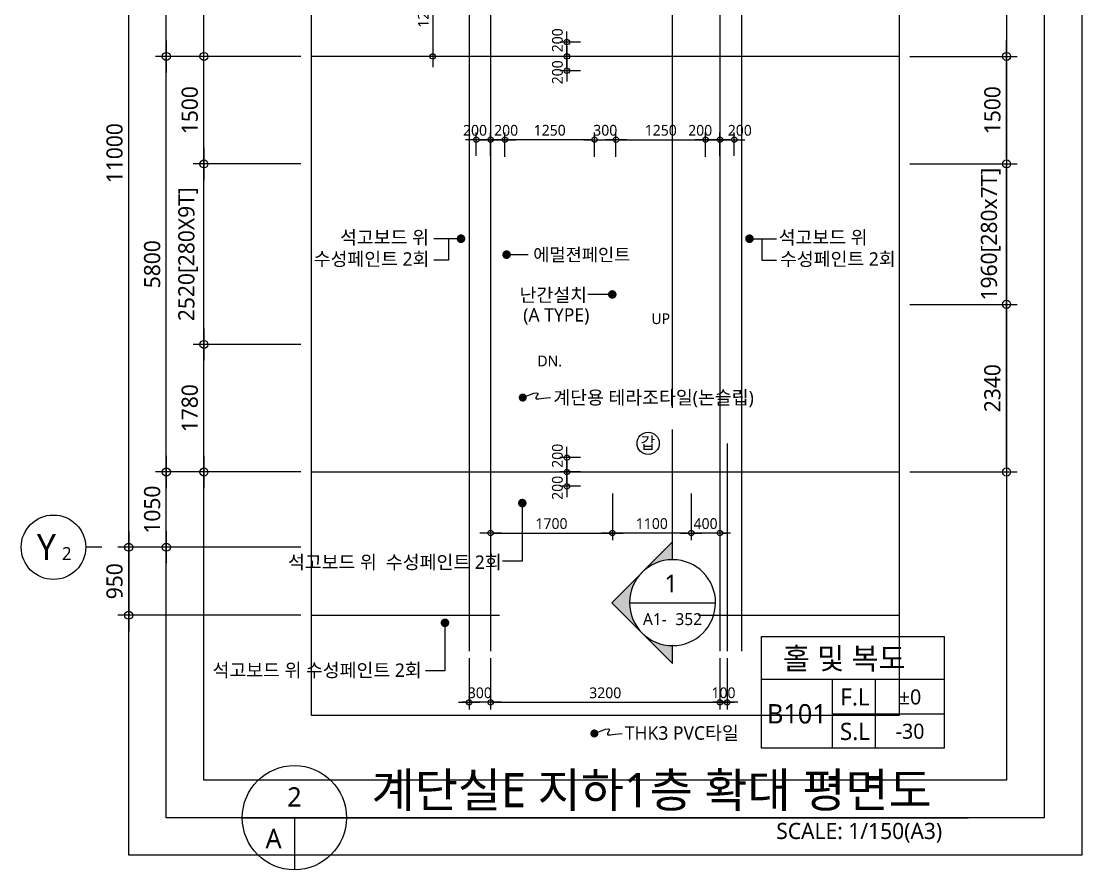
# Model space of a CAD drawing. Header units: millimetres. Extents: x -27104 to 125781, y -3376 to 46996.
# Drawn here: x 20550 to 35350, y 20810 to 32655 of the extents above; entities that cross this region are included whole.
import ezdxf
from ezdxf.enums import TextEntityAlignment as Align

# ---------------------------------------------------------------- set-up
doc = ezdxf.new("R2010")
doc.units = ezdxf.units.MM
doc.header["$LTSCALE"] = 100
doc.header["$MEASUREMENT"] = 0
doc.header["$PDSIZE"] = -10
doc.linetypes.add('CEN', pattern=[62, 60, -1, 0, -1])
doc.layers.get('0').update_dxf_attribs({"linetype": 'CONTINUOUS'})
doc.layers.get('Defpoints').update_dxf_attribs({"color": 171, "linetype": 'CONTINUOUS'})
for name, color, linetype in [('CEN(ST)', 1, 'CEN'), ('LED', 7, 'CONTINUOUS'), ('NDIM', 7, 'CONTINUOUS'), ('SYM', 7, 'CONTINUOUS'), ('SYM(AXIS)', 7, 'CONTINUOUS'), ('TEXT', 3, 'CONTINUOUS'), ('TEXT(AXIS)', 2, 'CONTINUOUS'), ('TEXT(MIN)', 7, 'CONTINUOUS'), ('TEXT(NOTE小)', 1, 'CONTINUOUS'), ('TEXT(노트)', 7, 'CONTINUOUS'), ('TEXT(실명)', 3, 'CONTINUOUS'), ('TEXT-기입', 6, 'CONTINUOUS'), ('TITLE', 7, 'CONTINUOUS')]:
    doc.layers.add(name, color=color, linetype=linetype)
doc.styles.add('CGS', font='cgse', dxfattribs={"bigfont": 'cgs'})
doc.styles.add('나눔바른고딕', font='NanumBarunGothic.ttf')
doc.dimstyles.new('NDIM 1200', dxfattribs={"dimscale": 75, "dimtxt": 3, "dimasz": 1, "dimexe": 2, "dimexo": 2, "dimgap": 1, "dimtad": 1, "dimdec": 0, "dimdsep": 46, "dimtxsty": 'CGS', "dimblk": 'DOT0', "dimcen": 1, "dimdle": 8, "dimclrd": 256, "dimclre": 256, "dimclrt": 256, "dimadec": 0, "dimazin": 0, "dimtfac": 1, "dimtdec": 0, "dimtix": 1, "dimtmove": 2, "dimatfit": 3, "dimldrblk": 'DOT0', "dimfxl": 1, "dimtolj": 1, "dimtzin": 0, "dimlwd": -1, "dimlwe": -1, "dimarcsym": 0})

# ---------------------------------------------------------------- blocks, each defined once
blk = doc.blocks.new('갑종방화문표기')
at = {"layer": 'TEXT(NOTE小)'}
blk.add_circle((0, 0), 150, dxfattribs=at)
at = {"layer": 'TEXT(NOTE小)', "style": '나눔바른고딕'}
blk.add_text('갑', height=160, dxfattribs=at).set_placement((-3, 7), align=Align.MIDDLE_CENTER)
blk = doc.blocks.new('DOT0')
blk.add_line((-3, 0), (3, 0))
at = {"color": 6}
blk.add_circle((0, 0), 0.75, dxfattribs=at)
blk = doc.blocks.new('*D48')
at = {"layer": 'Defpoints', "color": 0, "ltscale": 0.4, "transparency": 16777216}
for p in [(32800, 28703), (34300, 28703), (32800, 26363)]:
    blk.add_point(p, dxfattribs=at)
at = {"layer": 'NDIM', "ltscale": 0.4, "transparency": 16777216}
for p, q in [((32950, 28703), (34450, 28703)), ((34300, 26438), (34300, 28628)), ((32950, 26363), (34450, 26363))]:
    blk.add_line(p, q, dxfattribs=at)
at = {"layer": 'NDIM', "ltscale": 0.4, "transparency": 16777216, "xscale": 75, "yscale": 75, "zscale": 75}
for p, rotation in [((34300, 28703), 90), ((34300, 26363), 270)]:
    blk.add_blockref('DOT0', p, dxfattribs=dict(at, rotation=rotation))
at = {"layer": 'NDIM', "ltscale": 0.4, "transparency": 16777216, "insert": (34103, 27533), "char_height": 225, "attachment_point": 5, "rotation": 90, "style": '나눔바른고딕'}
blk.add_mtext('\\A1;2340', dxfattribs=at)
blk = doc.blocks.new('*D49')
at = {"layer": 'Defpoints', "color": 0, "ltscale": 0.4, "transparency": 16777216}
for p in [(32800, 30663), (34300, 30663), (32800, 28703)]:
    blk.add_point(p, dxfattribs=at)
at = {"layer": 'NDIM', "ltscale": 0.4, "transparency": 16777216}
for p, q in [((34300, 30738), (34300, 30813)), ((32950, 30663), (34450, 30663)), ((34300, 28703), (34300, 30663)), ((32950, 28703), (34450, 28703)), ((34300, 28628), (34300, 28553))]:
    blk.add_line(p, q, dxfattribs=at)
at = {"layer": 'NDIM', "ltscale": 0.4, "transparency": 16777216, "xscale": 75, "yscale": 75, "zscale": 75}
for p, rotation in [((34300, 30663), 270), ((34300, 28703), 90)]:
    blk.add_blockref('DOT0', p, dxfattribs=dict(at, rotation=rotation))
at = {"layer": 'NDIM', "ltscale": 0.4, "transparency": 16777216, "insert": (34079, 29683), "char_height": 225, "attachment_point": 5, "rotation": 90, "style": '나눔바른고딕'}
blk.add_mtext('\\A1;1960[280x7T]', dxfattribs=at)
blk = doc.blocks.new('*D50')
at = {"layer": 'Defpoints', "color": 0, "ltscale": 0.4, "transparency": 16777216}
for p in [(32800, 32163), (34300, 32163), (32800, 30663)]:
    blk.add_point(p, dxfattribs=at)
at = {"layer": 'NDIM', "ltscale": 0.4, "transparency": 16777216}
for p, q in [((32950, 32163), (34450, 32163)), ((34300, 30738), (34300, 32088)), ((32950, 30663), (34450, 30663))]:
    blk.add_line(p, q, dxfattribs=at)
at = {"layer": 'NDIM', "ltscale": 0.4, "transparency": 16777216, "xscale": 75, "yscale": 75, "zscale": 75}
for p, rotation in [((34300, 32163), 90), ((34300, 30663), 270)]:
    blk.add_blockref('DOT0', p, dxfattribs=dict(at, rotation=rotation))
at = {"layer": 'NDIM', "ltscale": 0.4, "transparency": 16777216, "insert": (34103, 31413), "char_height": 225, "attachment_point": 5, "rotation": 90, "style": '나눔바른고딕'}
blk.add_mtext('\\A1;1500', dxfattribs=at)
blk = doc.blocks.new('A$C2F20087E')
at = {"layer": 'SYM(AXIS)'}
blk.add_line((600, 0), (600, 300), dxfattribs=at)
blk.add_circle((600, 900), 600, dxfattribs=at)
blk = doc.blocks.new('*D57')
at = {"layer": 'Defpoints', "color": 0, "ltscale": 0.4, "transparency": 16777216}
for p in [(22575, 32163), (24600, 32163), (24600, 26363)]:
    blk.add_point(p, dxfattribs=at)
at = {"layer": 'NDIM', "ltscale": 0.4, "transparency": 16777216}
for p, q in [((24450, 32163), (22425, 32163)), ((22575, 26438), (22575, 32088)), ((24450, 26363), (22425, 26363))]:
    blk.add_line(p, q, dxfattribs=at)
at = {"layer": 'NDIM', "ltscale": 0.4, "transparency": 16777216, "xscale": 75, "yscale": 75, "zscale": 75}
for p, rotation in [((22575, 32163), 90), ((22575, 26363), 270)]:
    blk.add_blockref('DOT0', p, dxfattribs=dict(at, rotation=rotation))
at = {"layer": 'NDIM', "ltscale": 0.4, "transparency": 16777216, "insert": (22378, 29263), "char_height": 225, "attachment_point": 5, "rotation": 90, "style": '나눔바른고딕'}
blk.add_mtext('\\A1;5800', dxfattribs=at)
blk = doc.blocks.new('*D58')
at = {"layer": 'Defpoints', "color": 0, "ltscale": 0.4, "transparency": 16777216}
for p in [(22575, 26363), (24600, 26363), (24600, 25313)]:
    blk.add_point(p, dxfattribs=at)
at = {"layer": 'NDIM', "ltscale": 0.4, "transparency": 16777216}
for p, q in [((24450, 26363), (22425, 26363)), ((22575, 25388), (22575, 26288)), ((24450, 25313), (22425, 25313))]:
    blk.add_line(p, q, dxfattribs=at)
at = {"layer": 'NDIM', "ltscale": 0.4, "transparency": 16777216, "xscale": 75, "yscale": 75, "zscale": 75}
for p, rotation in [((22575, 26363), 90), ((22575, 25313), 270)]:
    blk.add_blockref('DOT0', p, dxfattribs=dict(at, rotation=rotation))
at = {"layer": 'NDIM', "ltscale": 0.4, "transparency": 16777216, "insert": (22378, 25838), "char_height": 225, "attachment_point": 5, "rotation": 90, "style": '나눔바른고딕'}
blk.add_mtext('\\A1;1050', dxfattribs=at)
blk = doc.blocks.new('*D54')
at = {"layer": 'Defpoints', "color": 0, "ltscale": 0.4, "transparency": 16777216}
for p in [(22575, 35413), (24600, 35413), (24600, 32163)]:
    blk.add_point(p, dxfattribs=at)
at = {"layer": 'NDIM', "ltscale": 0.4, "transparency": 16777216}
for p, q in [((24450, 35413), (22425, 35413)), ((22575, 32238), (22575, 35338)), ((24450, 32163), (22425, 32163))]:
    blk.add_line(p, q, dxfattribs=at)
at = {"layer": 'NDIM', "ltscale": 0.4, "transparency": 16777216, "xscale": 75, "yscale": 75, "zscale": 75}
for p, rotation in [((22575, 35413), 90), ((22575, 32163), 270)]:
    blk.add_blockref('DOT0', p, dxfattribs=dict(at, rotation=rotation))
at = {"layer": 'NDIM', "ltscale": 0.4, "transparency": 16777216, "insert": (22378, 33788), "char_height": 225, "attachment_point": 5, "rotation": 90, "style": '나눔바른고딕'}
blk.add_mtext('\\A1;3250', dxfattribs=at)
blk = doc.blocks.new('*D55')
at = {"layer": 'Defpoints', "color": 0, "ltscale": 0.4, "transparency": 16777216}
for p in [(22050, 36313), (24600, 36313), (24600, 25313)]:
    blk.add_point(p, dxfattribs=at)
at = {"layer": 'NDIM', "ltscale": 0.4, "transparency": 16777216}
for p, q in [((24450, 36313), (21900, 36313)), ((22050, 25388), (22050, 36238)), ((24450, 25313), (21900, 25313))]:
    blk.add_line(p, q, dxfattribs=at)
at = {"layer": 'NDIM', "ltscale": 0.4, "transparency": 16777216, "xscale": 75, "yscale": 75, "zscale": 75}
for p, rotation in [((22050, 36313), 90), ((22050, 25313), 270)]:
    blk.add_blockref('DOT0', p, dxfattribs=dict(at, rotation=rotation))
at = {"layer": 'NDIM', "ltscale": 0.4, "transparency": 16777216, "insert": (21853, 30813), "char_height": 225, "attachment_point": 5, "rotation": 90, "style": '나눔바른고딕'}
blk.add_mtext('\\A1;11000', dxfattribs=at)
blk = doc.blocks.new('*D51')
at = {"layer": 'Defpoints', "color": 0, "ltscale": 0.4, "transparency": 16777216}
for p in [(23100, 28143), (24600, 28143), (24600, 26363)]:
    blk.add_point(p, dxfattribs=at)
at = {"layer": 'NDIM', "ltscale": 0.4, "transparency": 16777216}
for p, q in [((24450, 28143), (22950, 28143)), ((23100, 26438), (23100, 28068)), ((24450, 26363), (22950, 26363))]:
    blk.add_line(p, q, dxfattribs=at)
at = {"layer": 'NDIM', "ltscale": 0.4, "transparency": 16777216, "xscale": 75, "yscale": 75, "zscale": 75}
for p, rotation in [((23100, 28143), 90), ((23100, 26363), 270)]:
    blk.add_blockref('DOT0', p, dxfattribs=dict(at, rotation=rotation))
at = {"layer": 'NDIM', "ltscale": 0.4, "transparency": 16777216, "insert": (22903, 27253), "char_height": 225, "attachment_point": 5, "rotation": 90, "style": '나눔바른고딕'}
blk.add_mtext('\\A1;1780', dxfattribs=at)
blk = doc.blocks.new('*D52')
at = {"layer": 'Defpoints', "color": 0, "ltscale": 0.4, "transparency": 16777216}
for p in [(23100, 30663), (24600, 30663), (24600, 28143)]:
    blk.add_point(p, dxfattribs=at)
at = {"layer": 'NDIM', "ltscale": 0.4, "transparency": 16777216}
for p, q in [((24450, 30663), (22950, 30663)), ((23100, 28218), (23100, 30588)), ((24450, 28143), (22950, 28143))]:
    blk.add_line(p, q, dxfattribs=at)
at = {"layer": 'NDIM', "ltscale": 0.4, "transparency": 16777216, "xscale": 75, "yscale": 75, "zscale": 75}
for p, rotation in [((23100, 30663), 90), ((23100, 28143), 270)]:
    blk.add_blockref('DOT0', p, dxfattribs=dict(at, rotation=rotation))
at = {"layer": 'NDIM', "ltscale": 0.4, "transparency": 16777216, "insert": (22879, 29403), "char_height": 225, "width": 705.92, "attachment_point": 5, "rotation": 90, "style": '나눔바른고딕'}
blk.add_mtext('\\A1;2520[280X9T]', dxfattribs=at)
blk = doc.blocks.new('*D53')
at = {"layer": 'Defpoints', "color": 0, "ltscale": 0.4, "transparency": 16777216}
for p in [(23100, 32163), (24600, 32163), (24600, 30663)]:
    blk.add_point(p, dxfattribs=at)
at = {"layer": 'NDIM', "ltscale": 0.4, "transparency": 16777216}
for p, q in [((24450, 32163), (22950, 32163)), ((23100, 30738), (23100, 32088)), ((24450, 30663), (22950, 30663))]:
    blk.add_line(p, q, dxfattribs=at)
at = {"layer": 'NDIM', "ltscale": 0.4, "transparency": 16777216, "xscale": 75, "yscale": 75, "zscale": 75}
for p, rotation in [((23100, 32163), 90), ((23100, 30663), 270)]:
    blk.add_blockref('DOT0', p, dxfattribs=dict(at, rotation=rotation))
at = {"layer": 'NDIM', "ltscale": 0.4, "transparency": 16777216, "insert": (22903, 31413), "char_height": 225, "attachment_point": 5, "rotation": 90, "style": '나눔바른고딕'}
blk.add_mtext('\\A1;1500', dxfattribs=at)
blk = doc.blocks.new('*D60')
at = {"layer": 'Defpoints', "color": 0, "ltscale": 0.4, "transparency": 16777216}
for p in [(24600, 25313), (22050, 24363), (24600, 24363)]:
    blk.add_point(p, dxfattribs=at)
at = {"layer": 'NDIM', "ltscale": 0.4, "transparency": 16777216}
for p, q in [((24450, 25313), (21900, 25313)), ((22050, 25238), (22050, 24438)), ((24450, 24363), (21900, 24363))]:
    blk.add_line(p, q, dxfattribs=at)
at = {"layer": 'NDIM', "ltscale": 0.4, "transparency": 16777216, "xscale": 75, "yscale": 75, "zscale": 75}
for p, rotation in [((22050, 25313), 90), ((22050, 24363), 270)]:
    blk.add_blockref('DOT0', p, dxfattribs=dict(at, rotation=rotation))
at = {"layer": 'NDIM', "ltscale": 0.4, "transparency": 16777216, "insert": (21853, 24838), "char_height": 225, "attachment_point": 5, "rotation": 90, "style": '나눔바른고딕'}
blk.add_mtext('\\A1;950', dxfattribs=at)
blk = doc.blocks.new('*D61')
at = {"layer": 'Defpoints', "color": 0, "ltscale": 0.4, "transparency": 16777216}
for p in [(28800, 26163), (29900, 26163), (28800, 25511)]:
    blk.add_point(p, dxfattribs=at)
at = {"layer": 'NDIM', "ltscale": 0.4, "transparency": 16777216}
for p, q in [((28800, 26063), (28800, 25411)), ((29900, 26063), (29900, 25411)), ((29850, 25511), (28850, 25511))]:
    blk.add_line(p, q, dxfattribs=at)
at = {"layer": 'NDIM', "ltscale": 0.4, "transparency": 16777216, "xscale": 50, "yscale": 50, "zscale": 50, "rotation": 180}
blk.add_blockref('DOT0', (28800, 25511), dxfattribs=at)
at = {"layer": 'NDIM', "ltscale": 0.4, "transparency": 16777216, "xscale": 50, "yscale": 50, "zscale": 50}
blk.add_blockref('DOT0', (29900, 25511), dxfattribs=at)
at = {"layer": 'NDIM', "ltscale": 0.4, "transparency": 16777216, "insert": (29350, 25642), "char_height": 150, "attachment_point": 5, "style": '나눔바른고딕'}
blk.add_mtext('\\A1;1100', dxfattribs=at)
blk = doc.blocks.new('*D62')
at = {"layer": 'Defpoints', "color": 0, "ltscale": 0.4, "transparency": 16777216}
for p in [(27100, 26163), (28800, 26163), (28800, 25511)]:
    blk.add_point(p, dxfattribs=at)
at = {"layer": 'NDIM', "ltscale": 0.4, "transparency": 16777216}
for p, q in [((27100, 26063), (27100, 25411)), ((28800, 26063), (28800, 25411)), ((27150, 25511), (28750, 25511))]:
    blk.add_line(p, q, dxfattribs=at)
at = {"layer": 'NDIM', "ltscale": 0.4, "transparency": 16777216, "xscale": 50, "yscale": 50, "zscale": 50, "rotation": 180}
blk.add_blockref('DOT0', (27100, 25511), dxfattribs=at)
at = {"layer": 'NDIM', "ltscale": 0.4, "transparency": 16777216, "xscale": 50, "yscale": 50, "zscale": 50}
blk.add_blockref('DOT0', (28800, 25511), dxfattribs=at)
at = {"layer": 'NDIM', "ltscale": 0.4, "transparency": 16777216, "insert": (27950, 25642), "char_height": 150, "attachment_point": 5, "style": '나눔바른고딕'}
blk.add_mtext('\\A1;1700', dxfattribs=at)
blk = doc.blocks.new('*D63')
at = {"layer": 'Defpoints', "color": 0, "ltscale": 0.4, "transparency": 16777216}
for p in [(29900, 26163), (30300, 26163), (29900, 25511)]:
    blk.add_point(p, dxfattribs=at)
at = {"layer": 'NDIM', "ltscale": 0.4, "transparency": 16777216}
for p, q in [((29900, 26063), (29900, 25411)), ((30300, 26063), (30300, 25411)), ((29850, 25511), (29800, 25511)), ((30300, 25511), (29900, 25511)), ((30350, 25511), (30400, 25511))]:
    blk.add_line(p, q, dxfattribs=at)
at = {"layer": 'NDIM', "ltscale": 0.4, "transparency": 16777216, "xscale": 50, "yscale": 50, "zscale": 50}
blk.add_blockref('DOT0', (29900, 25511), dxfattribs=at)
at = {"layer": 'NDIM', "ltscale": 0.4, "transparency": 16777216, "xscale": 50, "yscale": 50, "zscale": 50, "rotation": 180}
blk.add_blockref('DOT0', (30300, 25511), dxfattribs=at)
at = {"layer": 'NDIM', "ltscale": 0.4, "transparency": 16777216, "insert": (30100, 25642), "char_height": 150, "attachment_point": 5, "style": '나눔바른고딕'}
blk.add_mtext('\\A1;400', dxfattribs=at)
blk = doc.blocks.new('*D64')
at = {"layer": 'Defpoints', "color": 0, "ltscale": 0.4, "transparency": 16777216}
for p in [(27100, 23863), (30300, 23863), (30300, 23149)]:
    blk.add_point(p, dxfattribs=at)
at = {"layer": 'NDIM', "ltscale": 0.4, "transparency": 16777216}
for p, q in [((27100, 23763), (27100, 23049)), ((30300, 23763), (30300, 23049)), ((27150, 23149), (30250, 23149))]:
    blk.add_line(p, q, dxfattribs=at)
at = {"layer": 'NDIM', "ltscale": 0.4, "transparency": 16777216, "xscale": 50, "yscale": 50, "zscale": 50, "rotation": 180}
blk.add_blockref('DOT0', (27100, 23149), dxfattribs=at)
at = {"layer": 'NDIM', "ltscale": 0.4, "transparency": 16777216, "xscale": 50, "yscale": 50, "zscale": 50}
blk.add_blockref('DOT0', (30300, 23149), dxfattribs=at)
at = {"layer": 'NDIM', "ltscale": 0.4, "transparency": 16777216, "insert": (28700, 23280), "char_height": 150, "attachment_point": 5, "style": '나눔바른고딕'}
blk.add_mtext('\\A1;3200', dxfattribs=at)
blk = doc.blocks.new('*D65')
at = {"layer": 'Defpoints', "color": 0, "ltscale": 0.4, "transparency": 16777216}
for p in [(26800, 23863), (27100, 23863), (26800, 23149)]:
    blk.add_point(p, dxfattribs=at)
at = {"layer": 'NDIM', "ltscale": 0.4, "transparency": 16777216}
for p, q in [((26800, 23763), (26800, 23049)), ((27100, 23763), (27100, 23049)), ((26750, 23149), (26700, 23149)), ((27100, 23149), (26800, 23149)), ((27150, 23149), (27200, 23149))]:
    blk.add_line(p, q, dxfattribs=at)
at = {"layer": 'NDIM', "ltscale": 0.4, "transparency": 16777216, "xscale": 50, "yscale": 50, "zscale": 50}
blk.add_blockref('DOT0', (26800, 23149), dxfattribs=at)
at = {"layer": 'NDIM', "ltscale": 0.4, "transparency": 16777216, "xscale": 50, "yscale": 50, "zscale": 50, "rotation": 180}
blk.add_blockref('DOT0', (27100, 23149), dxfattribs=at)
at = {"layer": 'NDIM', "ltscale": 0.4, "transparency": 16777216, "insert": (26950, 23280), "char_height": 150, "attachment_point": 5, "style": '나눔바른고딕'}
blk.add_mtext('\\A1;300', dxfattribs=at)
blk = doc.blocks.new('*D66')
at = {"layer": 'Defpoints', "color": 0, "ltscale": 0.4, "transparency": 16777216}
for p in [(30300, 23863), (30400, 23863), (30300, 23149)]:
    blk.add_point(p, dxfattribs=at)
at = {"layer": 'NDIM', "ltscale": 0.4, "transparency": 16777216}
for p, q in [((30300, 23763), (30300, 23049)), ((30400, 23763), (30400, 23049)), ((30250, 23149), (30200, 23149)), ((30400, 23149), (30300, 23149)), ((30450, 23149), (30500, 23149))]:
    blk.add_line(p, q, dxfattribs=at)
at = {"layer": 'NDIM', "ltscale": 0.4, "transparency": 16777216, "xscale": 50, "yscale": 50, "zscale": 50}
blk.add_blockref('DOT0', (30300, 23149), dxfattribs=at)
at = {"layer": 'NDIM', "ltscale": 0.4, "transparency": 16777216, "xscale": 50, "yscale": 50, "zscale": 50, "rotation": 180}
blk.add_blockref('DOT0', (30400, 23149), dxfattribs=at)
at = {"layer": 'NDIM', "ltscale": 0.4, "transparency": 16777216, "insert": (30350, 23280), "char_height": 150, "attachment_point": 5, "style": '나눔바른고딕'}
blk.add_mtext('\\A1;100', dxfattribs=at)
blk = doc.blocks.new('SECTION_계단실E1')
at = {"layer": 'SYM'}
blk.add_hatch(color=256, dxfattribs=at).paths.add_polyline_path([(447405, -138925), (447765, -139069), (447765, -138925)])
h = blk.add_hatch(color=256, dxfattribs=at)
h.paths.add_polyline_path([(446917, -152033), (447341, -152457, -0.414214), (447341, -151609)])
h.paths.add_polyline_path([(447341, -152457), (447765, -152882), (447765, -152633, -0.198912)])
h.paths.add_polyline_path([(447341, -151609, -0.198912), (447765, -151433), (447765, -151185)])
at = {"layer": 'Defpoints'}
blk.add_line((447765, -149014), (447765, -141282), dxfattribs=at)
at = {"layer": 'SYM'}
for p, q in [((447405, -138925), (447765, -139069)), ((447765, -138925), (447405, -138925)), ((447765, -140922), (447765, -138925)), ((447765, -141282), (447765, -141102)), ((447765, -149314), (447765, -149014)), ((447765, -151433), (447765, -149614)), ((447765, -151185), (446917, -152033)), ((447765, -152882), (446917, -152033)), ((447165, -152033), (448365, -152033)), ((447765, -152882), (447765, -152633))]:
    blk.add_line(p, q, dxfattribs=at)
blk.add_arc((447765, -152033), 600, 90, 89.7615, dxfattribs=at)
blk = doc.blocks.new('*D78')
at = {"layer": 'Defpoints', "color": 0, "ltscale": 0.4, "transparency": 16777216}
for p in [(28165, 26563), (28456, 26563), (28456, 26363)]:
    blk.add_point(p, dxfattribs=at)
at = {"layer": 'NDIM', "ltscale": 0.4, "transparency": 16777216}
for p, q in [((28356, 26563), (28065, 26563)), ((28165, 26413), (28165, 26513)), ((28356, 26363), (28065, 26363))]:
    blk.add_line(p, q, dxfattribs=at)
at = {"layer": 'NDIM', "ltscale": 0.4, "transparency": 16777216, "xscale": 50, "yscale": 50, "zscale": 50}
for p, rotation in [((28165, 26563), 90), ((28165, 26363), 270)]:
    blk.add_blockref('DOT0', p, dxfattribs=dict(at, rotation=rotation))
at = {"layer": 'NDIM', "ltscale": 0.4, "transparency": 16777216, "insert": (28033, 26589), "char_height": 150, "attachment_point": 5, "rotation": 90, "style": '나눔바른고딕'}
blk.add_mtext('\\A1;200', dxfattribs=at)
blk = doc.blocks.new('*D79')
at = {"layer": 'Defpoints', "color": 0, "ltscale": 0.4, "transparency": 16777216}
for p in [(28456, 26363), (28165, 26163), (28456, 26163)]:
    blk.add_point(p, dxfattribs=at)
at = {"layer": 'NDIM', "ltscale": 0.4, "transparency": 16777216}
for p, q in [((28356, 26363), (28065, 26363)), ((28165, 26313), (28165, 26213)), ((28356, 26163), (28065, 26163))]:
    blk.add_line(p, q, dxfattribs=at)
at = {"layer": 'NDIM', "ltscale": 0.4, "transparency": 16777216, "xscale": 50, "yscale": 50, "zscale": 50}
for p, rotation in [((28165, 26363), 90), ((28165, 26163), 270)]:
    blk.add_blockref('DOT0', p, dxfattribs=dict(at, rotation=rotation))
at = {"layer": 'NDIM', "ltscale": 0.4, "transparency": 16777216, "insert": (28033, 26142), "char_height": 150, "attachment_point": 5, "rotation": 90, "style": '나눔바른고딕'}
blk.add_mtext('\\A1;200', dxfattribs=at)
blk = doc.blocks.new('*D80')
at = {"layer": 'Defpoints', "color": 0, "ltscale": 0.4, "transparency": 16777216}
for p in [(28165, 32363), (28456, 32363), (28456, 32163)]:
    blk.add_point(p, dxfattribs=at)
at = {"layer": 'NDIM', "ltscale": 0.4, "transparency": 16777216}
for p, q in [((28356, 32363), (28065, 32363)), ((28165, 32213), (28165, 32313)), ((28356, 32163), (28065, 32163))]:
    blk.add_line(p, q, dxfattribs=at)
at = {"layer": 'NDIM', "ltscale": 0.4, "transparency": 16777216, "xscale": 50, "yscale": 50, "zscale": 50}
for p, rotation in [((28165, 32363), 90), ((28165, 32163), 270)]:
    blk.add_blockref('DOT0', p, dxfattribs=dict(at, rotation=rotation))
at = {"layer": 'NDIM', "ltscale": 0.4, "transparency": 16777216, "insert": (28033, 32389), "char_height": 150, "attachment_point": 5, "rotation": 90, "style": '나눔바른고딕'}
blk.add_mtext('\\A1;200', dxfattribs=at)
blk = doc.blocks.new('*D81')
at = {"layer": 'Defpoints', "color": 0, "ltscale": 0.4, "transparency": 16777216}
for p in [(28456, 32163), (28165, 31963), (28456, 31963)]:
    blk.add_point(p, dxfattribs=at)
at = {"layer": 'NDIM', "ltscale": 0.4, "transparency": 16777216}
for p, q in [((28356, 32163), (28065, 32163)), ((28165, 32113), (28165, 32013)), ((28356, 31963), (28065, 31963))]:
    blk.add_line(p, q, dxfattribs=at)
at = {"layer": 'NDIM', "ltscale": 0.4, "transparency": 16777216, "xscale": 50, "yscale": 50, "zscale": 50}
for p, rotation in [((28165, 32163), 90), ((28165, 31963), 270)]:
    blk.add_blockref('DOT0', p, dxfattribs=dict(at, rotation=rotation))
at = {"layer": 'NDIM', "ltscale": 0.4, "transparency": 16777216, "insert": (28033, 31942), "char_height": 150, "attachment_point": 5, "rotation": 90, "style": '나눔바른고딕'}
blk.add_mtext('\\A1;200', dxfattribs=at)
blk = doc.blocks.new('*D69')
at = {"layer": 'Defpoints', "color": 0, "ltscale": 0.4, "transparency": 16777216}
for p in [(27300, 31001), (27300, 30663), (28550, 30663)]:
    blk.add_point(p, dxfattribs=at)
at = {"layer": 'NDIM', "ltscale": 0.4, "transparency": 16777216}
for p, q in [((27300, 30763), (27300, 31101)), ((28550, 30763), (28550, 31101)), ((28500, 31001), (27350, 31001))]:
    blk.add_line(p, q, dxfattribs=at)
at = {"layer": 'NDIM', "ltscale": 0.4, "transparency": 16777216, "xscale": 50, "yscale": 50, "zscale": 50, "rotation": 180}
blk.add_blockref('DOT0', (27300, 31001), dxfattribs=at)
at = {"layer": 'NDIM', "ltscale": 0.4, "transparency": 16777216, "xscale": 50, "yscale": 50, "zscale": 50}
blk.add_blockref('DOT0', (28550, 31001), dxfattribs=at)
at = {"layer": 'NDIM', "ltscale": 0.4, "transparency": 16777216, "insert": (27925, 31132), "char_height": 150, "attachment_point": 5, "style": '나눔바른고딕'}
blk.add_mtext('\\A1;1250', dxfattribs=at)
blk = doc.blocks.new('*D70')
at = {"layer": 'Defpoints', "color": 0, "ltscale": 0.4, "transparency": 16777216}
for p in [(28850, 31001), (28550, 30663), (28850, 30663)]:
    blk.add_point(p, dxfattribs=at)
at = {"layer": 'NDIM', "ltscale": 0.4, "transparency": 16777216}
for p, q in [((28550, 30763), (28550, 31101)), ((28850, 30763), (28850, 31101)), ((28500, 31001), (28450, 31001)), ((28550, 31001), (28850, 31001)), ((28900, 31001), (28950, 31001))]:
    blk.add_line(p, q, dxfattribs=at)
at = {"layer": 'NDIM', "ltscale": 0.4, "transparency": 16777216, "xscale": 50, "yscale": 50, "zscale": 50}
blk.add_blockref('DOT0', (28550, 31001), dxfattribs=at)
at = {"layer": 'NDIM', "ltscale": 0.4, "transparency": 16777216, "xscale": 50, "yscale": 50, "zscale": 50, "rotation": 180}
blk.add_blockref('DOT0', (28850, 31001), dxfattribs=at)
at = {"layer": 'NDIM', "ltscale": 0.4, "transparency": 16777216, "insert": (28700, 31132), "char_height": 150, "attachment_point": 5, "style": '나눔바른고딕'}
blk.add_mtext('\\A1;300', dxfattribs=at)
blk = doc.blocks.new('*D71')
at = {"layer": 'Defpoints', "color": 0, "ltscale": 0.4, "transparency": 16777216}
for p in [(30100, 31001), (28850, 30663), (30100, 30663)]:
    blk.add_point(p, dxfattribs=at)
at = {"layer": 'NDIM', "ltscale": 0.4, "transparency": 16777216}
for p, q in [((28850, 30763), (28850, 31101)), ((30100, 30763), (30100, 31101)), ((28900, 31001), (30050, 31001))]:
    blk.add_line(p, q, dxfattribs=at)
at = {"layer": 'NDIM', "ltscale": 0.4, "transparency": 16777216, "xscale": 50, "yscale": 50, "zscale": 50, "rotation": 180}
blk.add_blockref('DOT0', (28850, 31001), dxfattribs=at)
at = {"layer": 'NDIM', "ltscale": 0.4, "transparency": 16777216, "xscale": 50, "yscale": 50, "zscale": 50}
blk.add_blockref('DOT0', (30100, 31001), dxfattribs=at)
at = {"layer": 'NDIM', "ltscale": 0.4, "transparency": 16777216, "insert": (29475, 31132), "char_height": 150, "attachment_point": 5, "style": '나눔바른고딕'}
blk.add_mtext('\\A1;1250', dxfattribs=at)
blk = doc.blocks.new('*D72')
at = {"layer": 'Defpoints', "color": 0, "ltscale": 0.4, "transparency": 16777216}
for p in [(27300, 31001), (27100, 30676), (27300, 30676)]:
    blk.add_point(p, dxfattribs=at)
at = {"layer": 'NDIM', "ltscale": 0.4, "transparency": 16777216}
for p, q in [((27100, 30776), (27100, 31101)), ((27300, 30776), (27300, 31101)), ((27150, 31001), (27250, 31001))]:
    blk.add_line(p, q, dxfattribs=at)
at = {"layer": 'NDIM', "ltscale": 0.4, "transparency": 16777216, "xscale": 50, "yscale": 50, "zscale": 50, "rotation": 180}
blk.add_blockref('DOT0', (27100, 31001), dxfattribs=at)
at = {"layer": 'NDIM', "ltscale": 0.4, "transparency": 16777216, "xscale": 50, "yscale": 50, "zscale": 50}
blk.add_blockref('DOT0', (27300, 31001), dxfattribs=at)
at = {"layer": 'NDIM', "ltscale": 0.4, "transparency": 16777216, "insert": (27317, 31131), "char_height": 150, "attachment_point": 5, "style": '나눔바른고딕'}
blk.add_mtext('\\A1;200', dxfattribs=at)
blk = doc.blocks.new('*D73')
at = {"layer": 'Defpoints', "color": 0, "ltscale": 0.4, "transparency": 16777216}
for p in [(30100, 31001), (30100, 30676), (30300, 30676)]:
    blk.add_point(p, dxfattribs=at)
at = {"layer": 'NDIM', "ltscale": 0.4, "transparency": 16777216}
for p, q in [((30100, 30776), (30100, 31101)), ((30300, 30776), (30300, 31101)), ((30250, 31001), (30150, 31001))]:
    blk.add_line(p, q, dxfattribs=at)
at = {"layer": 'NDIM', "ltscale": 0.4, "transparency": 16777216, "xscale": 50, "yscale": 50, "zscale": 50, "rotation": 180}
blk.add_blockref('DOT0', (30100, 31001), dxfattribs=at)
at = {"layer": 'NDIM', "ltscale": 0.4, "transparency": 16777216, "xscale": 50, "yscale": 50, "zscale": 50}
blk.add_blockref('DOT0', (30300, 31001), dxfattribs=at)
at = {"layer": 'NDIM', "ltscale": 0.4, "transparency": 16777216, "insert": (30025, 31131), "char_height": 150, "attachment_point": 5, "style": '나눔바른고딕'}
blk.add_mtext('\\A1;200', dxfattribs=at)
blk = doc.blocks.new('*D74')
at = {"layer": 'Defpoints', "color": 0, "ltscale": 0.4, "transparency": 16777216}
for p in [(30500, 31001), (30300, 30676), (30500, 30676)]:
    blk.add_point(p, dxfattribs=at)
at = {"layer": 'NDIM', "ltscale": 0.4, "transparency": 16777216}
for p, q in [((30300, 30776), (30300, 31101)), ((30500, 30776), (30500, 31101)), ((30350, 31001), (30450, 31001))]:
    blk.add_line(p, q, dxfattribs=at)
at = {"layer": 'NDIM', "ltscale": 0.4, "transparency": 16777216, "xscale": 50, "yscale": 50, "zscale": 50, "rotation": 180}
blk.add_blockref('DOT0', (30300, 31001), dxfattribs=at)
at = {"layer": 'NDIM', "ltscale": 0.4, "transparency": 16777216, "xscale": 50, "yscale": 50, "zscale": 50}
blk.add_blockref('DOT0', (30500, 31001), dxfattribs=at)
at = {"layer": 'NDIM', "ltscale": 0.4, "transparency": 16777216, "insert": (30578, 31131), "char_height": 150, "attachment_point": 5, "style": '나눔바른고딕'}
blk.add_mtext('\\A1;200', dxfattribs=at)
blk = doc.blocks.new('*D75')
at = {"layer": 'Defpoints', "color": 0, "ltscale": 0.4, "transparency": 16777216}
for p in [(26900, 31001), (26900, 30676), (27100, 30676)]:
    blk.add_point(p, dxfattribs=at)
at = {"layer": 'NDIM', "ltscale": 0.4, "transparency": 16777216}
for p, q in [((26900, 30776), (26900, 31101)), ((27100, 30776), (27100, 31101)), ((27050, 31001), (26950, 31001))]:
    blk.add_line(p, q, dxfattribs=at)
at = {"layer": 'NDIM', "ltscale": 0.4, "transparency": 16777216, "xscale": 50, "yscale": 50, "zscale": 50, "rotation": 180}
blk.add_blockref('DOT0', (26900, 31001), dxfattribs=at)
at = {"layer": 'NDIM', "ltscale": 0.4, "transparency": 16777216, "xscale": 50, "yscale": 50, "zscale": 50}
blk.add_blockref('DOT0', (27100, 31001), dxfattribs=at)
at = {"layer": 'NDIM', "ltscale": 0.4, "transparency": 16777216, "insert": (26883, 31131), "char_height": 150, "attachment_point": 5, "style": '나눔바른고딕'}
blk.add_mtext('\\A1;200', dxfattribs=at)
blk = doc.blocks.new('*D77')
at = {"layer": 'Defpoints', "color": 0, "ltscale": 0.4, "transparency": 16777216}
for p in [(26700, 33413), (26293, 32163), (26700, 32163)]:
    blk.add_point(p, dxfattribs=at)
at = {"layer": 'NDIM', "ltscale": 0.4, "transparency": 16777216}
for p, q in [((26600, 33413), (26193, 33413)), ((26293, 33363), (26293, 32213)), ((26600, 32163), (26193, 32163))]:
    blk.add_line(p, q, dxfattribs=at)
at = {"layer": 'NDIM', "ltscale": 0.4, "transparency": 16777216, "xscale": 50, "yscale": 50, "zscale": 50}
for p, rotation in [((26293, 33413), 90), ((26293, 32163), 270)]:
    blk.add_blockref('DOT0', p, dxfattribs=dict(at, rotation=rotation))
at = {"layer": 'NDIM', "ltscale": 0.4, "transparency": 16777216, "insert": (26162, 32788), "char_height": 150, "attachment_point": 5, "rotation": 90, "style": '나눔바른고딕'}
blk.add_mtext('\\A1;1250', dxfattribs=at)
blk = doc.blocks.new('_Dot')
at = {"color": 0, "linetype": 'ByBlock', "lineweight": -2}
blk.add_line((-0.5, 0), (-1, 0), dxfattribs=at)
at = {"color": 0, "linetype": 'ByBlock', "const_width": 0.5}
blk.add_lwpolyline([(-0.25, 0, 1), (0.25, 0, 1)], format="xyb", close=True, dxfattribs=at)
blk = doc.blocks.new('A$C51E23882')
at = {"layer": 'TITLE'}
blk.add_lwpolyline([(8500, 0), (0, 0), (0, 5200), (8500, 5200)], close=True, dxfattribs=at)
for points in [[(8500, 3200), (0, 3200)], [(3300, 3200), (3300, 0)], [(5300, 3200), (5300, 0)], [(3300, 1600), (8500, 1600)]]:
    blk.add_lwpolyline(points, dxfattribs=at)
at = {"layer": 'TITLE', "style": '나눔바른고딕'}
for s, p in [('F.L', (4352, 2378)), ('S.L', (4352, 778))]:
    blk.add_text(s, height=800, dxfattribs=at).set_placement(p, align=Align.MIDDLE)

msp = doc.modelspace()

# ---------------------------------------------------------------- linework, layer by layer
at = {"ltscale": 10000}
for p, q in [((26512.9, 29619.2), (26512.9, 29320.9)), ((30887.1, 29619.2), (30887.1, 29320.9)), ((26512.9, 29320.9), (26308.2, 29320.9)), ((30887.1, 29320.9), (31091.8, 29320.9))]:
    msp.add_line(p, q, dxfattribs=at)
at = {"layer": 'CEN(ST)', "ltscale": 10000}
for p, q in [((26800, 37912.6), (26800, 23862.6)), ((27100, 37912.6), (27100, 23862.6)), ((30300, 37912.6), (30300, 23862.6)), ((30600, 37912.6), (30600, 23862.6)), ((32800, 32162.6), (24600, 32162.6)), ((30400, 26759.2), (30400, 23862.6)), ((32800, 26362.6), (24600, 26362.6)), ((24600, 24362.6), (27225.1, 24362.6)), ((29999.8, 24362.6), (32800, 24362.6))]:
    msp.add_line(p, q, dxfattribs=at)
at = {"layer": 'Defpoints', "ltscale": 10000}
for points in [[(22050, 40462.6), (35350, 40462.6), (35350, 21012.6), (22050, 21012.6)], [(22575, 39937.6), (34825, 39937.6), (34825, 21537.6), (22575, 21537.6)], [(23100, 39412.6), (34300, 39412.6), (34300, 22062.6), (23100, 22062.6)], [(24600, 37912.6), (32800, 37912.6), (32800, 22962.6), (24600, 22962.6)]]:
    msp.add_lwpolyline(points, close=True, dxfattribs=at)
at = {"layer": 'LED', "const_width": 56.2}
for points in [[(27549.1, 27430.2, -1), (27549.1, 27373.9, -1)], [(28548.8, 22741.2, -1), (28548.8, 22684.9, -1)]]:
    msp.add_lwpolyline(points, format="xyb", close=True, dxfattribs=at)
at = {"layer": 'LED'}
for points in [[(27549.1, 27402), (27642.8, 27441.1), (27704.9, 27462.2), (27741.1, 27468.7), (27757.1, 27463.9), (27758.4, 27451.4), (27750.9, 27434.4), (27740.1, 27416.4), (27731.8, 27400.7), (27730.7, 27390.1), (27737.5, 27384.4), (27752.1, 27382.6), (27774.2, 27383.9), (27803.8, 27387.4), (27840.5, 27392.2), (27884.3, 27397.4), (27935, 27402)], [(28548.8, 22713), (28642.5, 22752.1), (28704.6, 22773.2), (28740.8, 22779.7), (28756.7, 22774.9), (28758.1, 22762.4), (28750.6, 22745.4), (28739.8, 22727.4), (28731.5, 22711.8), (28730.4, 22701.1), (28737.2, 22695.4), (28751.7, 22693.6), (28773.9, 22694.9), (28803.4, 22698.4), (28840.2, 22703.2), (28884, 22708.4), (28934.6, 22713)]]:
    msp.add_lwpolyline(points, dxfattribs=at)
at = {"layer": 'NDIM', "ltscale": 10000}
for points in [[(26567.2, 29619.2), (26308.2, 29619.2)], [(30832.8, 29619.2), (31091.8, 29619.2)]]:
    msp.add_lwpolyline(points, dxfattribs=at)
at = {"layer": 'SYM'}
for p, q in [((23635.6, 21537.6), (33764.4, 21537.6)), ((24362.8, 21537.6), (24362.8, 20810.3))]:
    msp.add_line(p, q, dxfattribs=at)
msp.add_circle((24362.8, 21537.6), 727.3, dxfattribs=at)

# ---------------------------------------------------------------- block references
msp.add_blockref('SECTION_계단실E1', (-418125.8, 176571.9))
for name, p, xscale, yscale, zscale in [('갑종방화문표기', (29298.8, 26762.3), 1.030731055544951, 1.030731055544951, 1.030731055544951), ('A$C51E23882', (30878.9, 22508.1), 0.3, 0.3, 0.3)]:
    msp.add_blockref(name, p, dxfattribs=dict(xscale=xscale, yscale=yscale, zscale=zscale))
at = {"xscale": 0.75, "yscale": 0.75, "zscale": 0.75, "rotation": 89.99999999999932}
msp.add_blockref('A$C2F20087E', (21675, 24862.6), dxfattribs=at)
at = {"layer": 'NDIM', "ltscale": 10000, "yscale": 120, "zscale": 120, "rotation": 180}
for p, xscale in [((26687.2, 29619.2), -120), ((30712.8, 29619.2), 120)]:
    msp.add_blockref('_Dot', p, dxfattribs=dict(at, xscale=xscale))

# ---------------------------------------------------------------- texts
at = {"layer": 'TEXT', "style": '나눔바른고딕'}
for s, height, p in [('1', 250, (29525.9, 24681.3)), ('A1-', 166.67, (29225.9, 24225.9)), ('352', 166.67, (29678.8, 24226.1))]:
    msp.add_text(s, height=height, dxfattribs=at).set_placement(p)
msp.add_text('계단실E 지하1층 확대 평면도', height=480, dxfattribs=at).set_placement((33257.5, 21923.1), align=Align.MIDDLE_RIGHT)
for s, p in [('2', (24362.8, 21828.5)), ('A', (24071.9, 21246.7))]:
    msp.add_text(s, height=270, dxfattribs=at).set_placement(p, align=Align.MIDDLE)
msp.add_text('SCALE: 1/150(A3)', height=225, dxfattribs=at).set_placement((33401.8, 21464.9), align=Align.TOP_RIGHT)
at = {"layer": 'TEXT(AXIS)', "style": '나눔바른고딕'}
for s, height, p in [('Y', 360, (20901.3, 25315.6)), ('2', 180, (21185.7, 25225.6))]:
    msp.add_text(s, height=height, dxfattribs=at).set_placement(p, align=Align.MIDDLE)
at = {"layer": 'TEXT(MIN)', "style": '나눔바른고딕'}
msp.add_text('에멀젼페인트', height=180, dxfattribs=at).set_placement((27695, 29396.8), align=Align.MIDDLE_LEFT)
for s, p in [('UP', (29475, 28502.6)), ('DN.', (27925, 27912.6))]:
    msp.add_text(s, height=150, dxfattribs=at).set_placement(p, align=Align.MIDDLE_CENTER)
at = {"layer": 'TEXT(노트)', "style": '나눔바른고딕'}
for s, p in [('석고보드 위 ', (26302.8, 29637.8)), ('석고보드 위 ', (32423.2, 29637.8)), ('수성페인트 2회', (26246.4, 29336)), ('수성페인트 2회', (32753, 29336)), ('난간설치', (28445.8, 28833.9)), ('(A TYPE)', (28478.7, 28555.9)), ('석고보드 위  수성페인트 2회', (27254.2, 25104.2)), ('석고보드 위 수성페인트 2회', (26138.1, 23596.2))]:
    msp.add_text(s, height=187.5, dxfattribs=at).set_placement(p, align=Align.MIDDLE_RIGHT)
for s, p in [('계단용 테라조타일(논슬립)', (27975.2, 27402)), ('THK3 PVC타일', (28972.9, 22719.6))]:
    msp.add_text(s, height=187.5, dxfattribs=at).set_placement(p, align=Align.MIDDLE_LEFT)
at = {"layer": 'TEXT(실명)', "style": '나눔바른고딕'}
msp.add_text('홀 및 복도', height=300, dxfattribs=at).set_placement((32035.1, 23766.3), align=Align.MIDDLE)
at = {"layer": 'TEXT-기입', "style": '나눔바른고딕'}
for s, height, p in [('±0', 210, (32953.5, 23223.6)), ('B101', 270, (31373.9, 22988.1)), ('-30', 210, (32953.7, 22744.5))]:
    msp.add_text(s, height=height, dxfattribs=at).set_placement(p, align=Align.MIDDLE)

# ---------------------------------------------------------------- dimensions: what is measured, and where the dimension line sits
at = {"layer": 'NDIM', "ltscale": 0.4}
for base, p1, p2, angle, override, picture, middle in [((22050, 36312.6), (24600, 25312.6), (24600, 36312.6), 90, {"dimtxsty": '나눔바른고딕'}, '*D55', (21852.8, 30812.6)), ((22575, 35412.6), (24600, 32162.6), (24600, 35412.6), 90, {"dimtxsty": '나눔바른고딕'}, '*D54', (22377.7, 33787.6)), ((26293.4, 32162.6), (26700, 33412.6), (26700, 32162.6), 270, {"dimscale": 50, "dimtxsty": '나눔바른고딕'}, '*D77', (26162, 32787.6)), ((22575, 32162.6), (24600, 26362.6), (24600, 32162.6), 90, {"dimtxsty": '나눔바른고딕'}, '*D57', (22377.8, 29262.6)), ((23100, 32162.6), (24600, 30662.6), (24600, 32162.6), 90, {"dimtxsty": '나눔바른고딕'}, '*D53', (22902.8, 31412.6)), ((34300, 32162.6), (32800, 30662.6), (32800, 32162.6), 90, {"dimtxsty": '나눔바른고딕'}, '*D50', (34102.8, 31412.6)), ((27300, 31000.8), (28550, 30662.6), (27300, 30662.6), 180, {"dimscale": 50, "dimtxsty": '나눔바른고딕'}, '*D69', (27925, 31132.2)), ((34300, 28702.6), (32800, 26362.6), (32800, 28702.6), 90, {"dimtxsty": '나눔바른고딕'}, '*D48', (34102.7, 27532.6)), ((23100, 28142.6), (24600, 26362.6), (24600, 28142.6), 90, {"dimtxsty": '나눔바른고딕'}, '*D51', (22902.8, 27252.6)), ((22575, 26362.6), (24600, 25312.6), (24600, 26362.6), 90, {"dimtxsty": '나눔바른고딕'}, '*D58', (22377.8, 25837.6)), ((28800, 25510.6), (29900, 26162.6), (28800, 26162.6), 180, {"dimscale": 50, "dimtxsty": '나눔바른고딕'}, '*D61', (29350, 25642.1)), ((29900, 25510.6), (30300, 26162.6), (29900, 26162.6), 180, {"dimscale": 50, "dimtxsty": '나눔바른고딕'}, '*D63', (30100, 25642.1)), ((22050, 24362.6), (24600, 25312.6), (24600, 24362.6), 270, {"dimtxsty": '나눔바른고딕'}, '*D60', (21852.7, 24837.6)), ((26800, 23148.8), (27100, 23862.6), (26800, 23862.6), 180, {"dimscale": 50, "dimtxsty": '나눔바른고딕'}, '*D65', (26950, 23280.3)), ((30300, 23148.8), (30400, 23862.6), (30300, 23862.6), 180, {"dimscale": 50, "dimtxsty": '나눔바른고딕'}, '*D66', (30350, 23280.2))]:
    dim = msp.add_linear_dim(base=base, p1=p1, p2=p2, angle=angle, dimstyle='NDIM 1200', override=override, dxfattribs=at)
    dim.commit()
    dim.dimension.update_dxf_attribs({"geometry": picture, "text_midpoint": middle})
for base, p1, p2, angle, picture, middle in [((28165.3, 32362.6), (28456.4, 32162.6), (28456.4, 32362.6), 90, '*D80', (28033.3, 32389.3)), ((28165.3, 31962.6), (28456.4, 32162.6), (28456.4, 31962.6), 270, '*D81', (28033.3, 31941.7)), ((26900, 31000.8), (27100, 30675.6), (26900, 30675.6), 180, '*D75', (26882.9, 31130.7)), ((30100, 31000.8), (30300, 30675.6), (30100, 30675.6), 180, '*D73', (30025, 31130.7)), ((28165.3, 26562.6), (28456.4, 26362.6), (28456.4, 26562.6), 90, '*D78', (28033.3, 26589.3)), ((28165.3, 26162.6), (28456.4, 26362.6), (28456.4, 26162.6), 270, '*D79', (28033.3, 26141.7))]:
    dim = msp.add_linear_dim(base=base, p1=p1, p2=p2, angle=angle, dimstyle='NDIM 1200', override={"dimscale": 50, "dimtxsty": '나눔바른고딕'}, dxfattribs=at)
    dim.commit()
    dim.dimension.update_dxf_attribs({"geometry": picture, "text_midpoint": middle, "dimtype": 160})
for base, p1, p2, picture, middle in [((27300, 31000.8), (27100, 30675.6), (27300, 30675.6), '*D72', (27317.1, 31130.7)), ((30500, 31000.8), (30300, 30675.6), (30500, 30675.6), '*D74', (30577.5, 31130.7))]:
    dim = msp.add_linear_dim(base=base, p1=p1, p2=p2, dimstyle='NDIM 1200', override={"dimscale": 50, "dimtxsty": '나눔바른고딕'}, dxfattribs=at)
    dim.commit()
    dim.dimension.update_dxf_attribs({"geometry": picture, "text_midpoint": middle, "dimtype": 160})
for base, p1, p2, picture, middle in [((28850, 31000.8), (28550, 30662.6), (28850, 30662.6), '*D70', (28700, 31132.3)), ((30100, 31000.8), (28850, 30662.6), (30100, 30662.6), '*D71', (29475, 31132.2)), ((28800, 25510.6), (27100, 26162.6), (28800, 26162.6), '*D62', (27950, 25642.1)), ((30300, 23148.8), (27100, 23862.6), (30300, 23862.6), '*D64', (28700, 23280.3))]:
    dim = msp.add_linear_dim(base=base, p1=p1, p2=p2, dimstyle='NDIM 1200', override={"dimscale": 50, "dimtxsty": '나눔바른고딕'}, dxfattribs=at)
    dim.commit()
    dim.dimension.update_dxf_attribs({"geometry": picture, "text_midpoint": middle})
for base, p1, p2, text, picture, middle in [((23100, 30662.6), (24600, 28142.6), (24600, 30662.6), '<>[280X9T]', '*D52', (22879.3, 29402.6)), ((34300, 30662.6), (32800, 28702.6), (32800, 30662.6), '<>[280x7T]', '*D49', (34079.3, 29682.6))]:
    dim = msp.add_linear_dim(base=base, p1=p1, p2=p2, angle=90, text=text, dimstyle='NDIM 1200', override={"dimtxsty": '나눔바른고딕'}, dxfattribs=at)
    dim.commit()
    dim.dimension.update_dxf_attribs({"geometry": picture, "text_midpoint": middle})

# ---------------------------------------------------------------- leaders
at = {"layer": 'NDIM', "ltscale": 10000}
for points in [[(27323.5, 29396.8), (27623.5, 29396.8)], [(28798.3, 28841.1), (28458.5, 28841.1)], [(27542.4, 25929.2), (27542.4, 25120.4), (27268.4, 25120.4)], [(26463.7, 24257.8), (26463.7, 23587.2), (26189.8, 23587.2)]]:
    msp.add_leader(points, dimstyle='NDIM 1200', override={"dimscale": 120, "dimasz": 1, "dimgap": 1, "dimtad": 0, "dimldrblk": 'Dot'}, dxfattribs=at)

doc.saveas('drawing.dxf')
